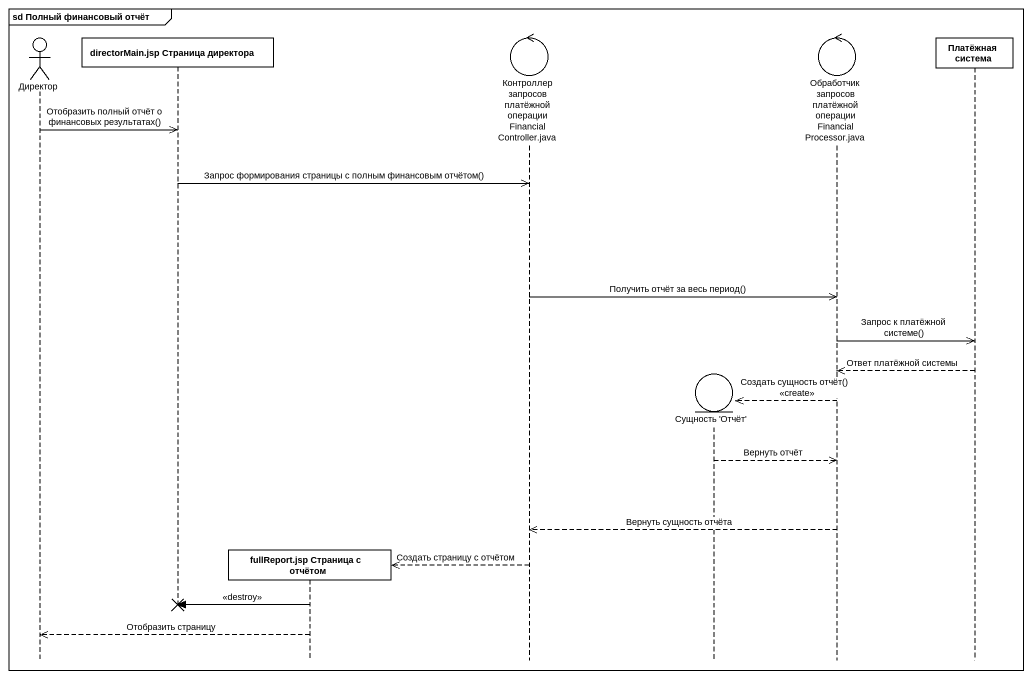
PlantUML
@startuml
mainframe sd Полный финансовый отчёт
hide footbox
actor Директор
participant "directorMain.jsp Страница директора" as directorMain_jsp_Страница
participant "fullReport.jsp Страница с отчётом" as fullReport_jsp_Страница_с
control "Контроллер запросов платёжной операции FinancialController.java" as Контроллер_запросов
entity "Сущность 'Отчёт'" as Сущность_Отчёт
control "Обработчик запросов платёжной операции FinancialProcessor.java" as Обработчик_запросов
participant "Платёжная система" as Платёжная_система

Директор ->> directorMain_jsp_Страница : Отобразить полный отчёт о финансовых результатах()
directorMain_jsp_Страница ->> Контроллер_запросов : Запрос формирования страницы с полным финансовым отчётом()
Контроллер_запросов ->> Обработчик_запросов : Получить отчёт за весь период()
Обработчик_запросов ->> Платёжная_система : Запрос к платёжной системе()
Платёжная_система -->> Обработчик_запросов : Ответ платёжной системы
Обработчик_запросов -->> Сущность_Отчёт ** : Создать сущность отчёт() <<create>>
Сущность_Отчёт -->> Обработчик_запросов : Вернуть отчёт
Обработчик_запросов -->> Контроллер_запросов : Вернуть сущность отчёта
Контроллер_запросов -->> fullReport_jsp_Страница_с ** : Создать страницу с отчётом
fullReport_jsp_Страница_с -> directorMain_jsp_Страница !! : <<destroy>>
fullReport_jsp_Страница_с -->> Директор : Отобразить страницу
@enduml
